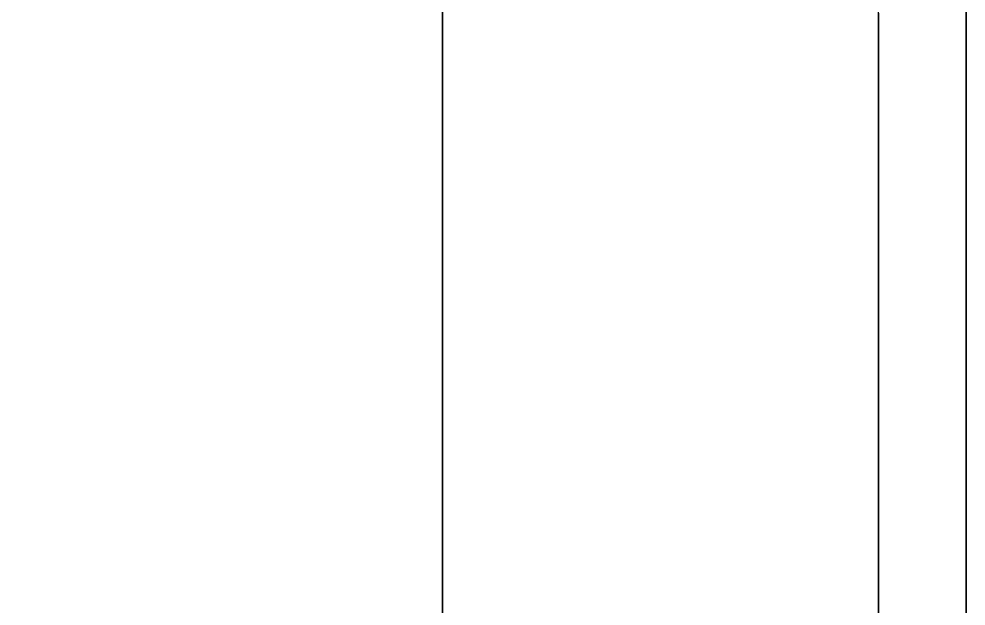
# Model space of a CAD drawing. Header units: metres. Extents: x 0 to 2800, y 0 to 2000.
# Drawn here: x 146.3 to 288, y 87.9 to 175.7 of the extents above; entities that cross this region are included whole.
import ezdxf

# ---------------------------------------------------------------- set-up
doc = ezdxf.new("R2010")
doc.units = ezdxf.units.M

msp = doc.modelspace()

# ---------------------------------------------------------------- linework, layer by layer
for points in [[(209.68, 52.36), (209.68, 76.17), (209.68, 99.98), (209.68, 123.8), (209.68, 147.61), (209.68, 171.42), (209.68, 195.23), (209.68, 219.04), (209.68, 242.85), (209.68, 266.66), (209.68, 290.47), (209.68, 314.28), (209.68, 338.09), (209.68, 361.9), (209.68, 385.71), (209.68, 409.52), (209.68, 433.33), (209.68, 457.14), (209.68, 480.96), (209.68, 504.77), (209.68, 528.58), (209.68, 552.39), (209.68, 576.2), (209.68, 600.01)], [(209.68, 52.36), (209.68, 76.17), (209.68, 99.98), (209.68, 123.8), (209.68, 147.61), (209.68, 171.42), (209.68, 195.23), (209.68, 219.04), (209.68, 242.85), (209.68, 266.66), (209.68, 290.47), (209.68, 314.28), (209.68, 338.09), (209.68, 361.9), (209.68, 385.71), (209.68, 409.52), (209.68, 433.33), (209.68, 457.14), (209.68, 480.96), (209.68, 504.77), (209.68, 528.58), (209.68, 552.39), (209.68, 576.2), (209.68, 600.01)], [(209.68, 373.41), (209.68, 349.6), (209.68, 325.79), (209.68, 301.98), (209.68, 278.17), (209.68, 254.36), (209.68, 230.55), (209.68, 206.74), (209.68, 182.93), (209.68, 159.12), (209.68, 135.3), (209.68, 111.49), (209.68, 87.68), (209.68, 63.87), (197.38, 52.36), (173.57, 52.36), (149.75, 52.36), (125.94, 52.36), (102.13, 52.36), (78.32, 52.36)], [(209.68, 373.41), (209.68, 349.6), (209.68, 325.79), (209.68, 301.98), (209.68, 278.17), (209.68, 254.36), (209.68, 230.55), (209.68, 206.74), (209.68, 182.93), (209.68, 159.12), (209.68, 135.3), (209.68, 111.49), (209.68, 87.68), (209.68, 63.87), (197.38, 52.36), (173.57, 52.36), (149.75, 52.36), (125.94, 52.36), (102.13, 52.36), (78.32, 52.36)], [(209.68, 52.36), (209.68, 73.52), (209.68, 94.68), (209.68, 115.83), (209.68, 136.99), (209.68, 158.15), (209.68, 179.31), (209.68, 200.46), (209.68, 221.62), (209.68, 242.78), (209.68, 263.93), (209.68, 285.09), (209.68, 306.25), (209.68, 327.4), (209.68, 348.56), (209.68, 369.72)], [(209.68, 369.72), (209.68, 348.56), (209.68, 327.4), (209.68, 306.25), (209.68, 285.09), (209.68, 263.93), (209.68, 242.78), (209.68, 221.62), (209.68, 200.46), (209.68, 179.31), (209.68, 158.15), (209.68, 136.99), (209.68, 115.83), (209.68, 94.68), (209.68, 73.52), (209.68, 52.36)], [(209.68, 52.36), (209.68, 73.52), (209.68, 94.68), (209.68, 115.83), (209.68, 136.99), (209.68, 158.15), (209.68, 179.31), (209.68, 200.46), (209.68, 221.62), (209.68, 242.78), (209.68, 263.93), (209.68, 285.09), (209.68, 306.25), (209.68, 327.4), (209.68, 348.56), (209.68, 369.72)], [(209.68, 369.72), (209.68, 348.56), (209.68, 327.4), (209.68, 306.25), (209.68, 285.09), (209.68, 263.93), (209.68, 242.78), (209.68, 221.62), (209.68, 200.46), (209.68, 179.31), (209.68, 158.15), (209.68, 136.99), (209.68, 115.83), (209.68, 94.68), (209.68, 73.52), (209.68, 52.36)], [(0, 0), (29.09, 0), (58.18, 0), (87.27, 0), (116.36, 0), (145.45, 0), (174.55, 0), (203.64, 0), (232.73, 0), (261.82, 0), (288, 2.91), (288, 32), (288, 61.09), (288, 90.18), (288, 119.27), (288, 148.36), (288, 177.45), (288, 206.55), (288, 235.64), (288, 264.73), (288, 293.82), (288, 322.91), (288, 352)], [(0, 0), (29.09, 0), (58.18, 0), (87.27, 0), (116.36, 0), (145.45, 0), (174.55, 0), (203.64, 0), (232.73, 0), (261.82, 0), (288, 2.91), (288, 32), (288, 61.09), (288, 90.18), (288, 119.27), (288, 148.36), (288, 177.45), (288, 206.55), (288, 235.64), (288, 264.73), (288, 293.82), (288, 322.91), (288, 352)], [(288, 189.09), (288, 160), (288, 130.91), (288, 101.82), (288, 72.73), (288, 43.64), (288, 14.55), (273.45, 0), (244.36, 0), (215.27, 0), (186.18, 0), (157.09, 0), (128, 0), (98.91, 0), (69.82, 0), (40.73, 0), (11.64, 0), (0, 17.45), (0, 46.55), (0, 75.64), (0, 104.73), (0, 133.82), (0, 162.91), (0, 192)], [(288, 189.09), (288, 160), (288, 130.91), (288, 101.82), (288, 72.73), (288, 43.64), (288, 14.55), (273.45, 0), (244.36, 0), (215.27, 0), (186.18, 0), (157.09, 0), (128, 0), (98.91, 0), (69.82, 0), (40.73, 0), (11.64, 0), (0, 17.45), (0, 46.55), (0, 75.64), (0, 104.73), (0, 133.82), (0, 162.91), (0, 192)], [(288, 189.09), (288, 160), (288, 130.91), (288, 101.82), (288, 72.73), (288, 43.64), (288, 14.55), (273.45, 0), (244.36, 0), (215.27, 0), (186.18, 0), (157.09, 0), (128, 0), (98.91, 0), (69.82, 0), (40.73, 0), (11.64, 0), (0, 17.45), (0, 46.55), (0, 75.64), (0, 104.73), (0, 133.82), (0, 162.91), (0, 192)], [(288, 189.09), (288, 160), (288, 130.91), (288, 101.82), (288, 72.73), (288, 43.64), (288, 14.55), (273.45, 0), (244.36, 0), (215.27, 0), (186.18, 0), (157.09, 0), (128, 0), (98.91, 0), (69.82, 0), (40.73, 0), (11.64, 0), (0, 17.45), (0, 46.55), (0, 75.64), (0, 104.73), (0, 133.82), (0, 162.91), (0, 192)], [(288, 191.19), (288, 174.57), (288, 157.94), (288, 141.32), (288, 124.69), (288, 108.07), (288, 91.44), (288, 74.81), (288, 58.19), (288, 41.56), (288, 24.94), (288, 8.31), (279.69, 0), (263.06, 0), (246.44, 0), (229.81, 0), (213.19, 0), (196.56, 0), (179.93, 0), (163.31, 0), (146.68, 0), (130.06, 0)], [(288, 191.19), (288, 174.57), (288, 157.94), (288, 141.32), (288, 124.69), (288, 108.07), (288, 91.44), (288, 74.81), (288, 58.19), (288, 41.56), (288, 24.94), (288, 8.31), (279.69, 0), (263.06, 0), (246.44, 0), (229.81, 0), (213.19, 0), (196.56, 0), (179.93, 0), (163.31, 0), (146.68, 0), (130.06, 0)], [(288, 191.19), (288, 174.57), (288, 157.94), (288, 141.32), (288, 124.69), (288, 108.07), (288, 91.44), (288, 74.81), (288, 58.19), (288, 41.56), (288, 24.94), (288, 8.31), (279.69, 0), (263.06, 0), (246.44, 0), (229.81, 0), (213.19, 0), (196.56, 0), (179.93, 0), (163.31, 0), (146.68, 0), (130.06, 0)], [(288, 191.19), (288, 174.57), (288, 157.94), (288, 141.32), (288, 124.69), (288, 108.07), (288, 91.44), (288, 74.81), (288, 58.19), (288, 41.56), (288, 24.94), (288, 8.31), (279.69, 0), (263.06, 0), (246.44, 0), (229.81, 0), (213.19, 0), (196.56, 0), (179.93, 0), (163.31, 0), (146.68, 0), (130.06, 0)], [(131.33, 24.32), (146.44, 24.32), (161.55, 24.32), (176.67, 24.32), (191.78, 24.32), (206.9, 24.32), (222.01, 24.32), (237.12, 24.32), (252.24, 24.32), (267.35, 24.32), (274.91, 31.87), (274.91, 46.99), (274.91, 62.1), (274.91, 77.22), (274.91, 92.33), (274.91, 107.44), (274.91, 122.56), (274.91, 137.67), (274.91, 152.79), (274.91, 167.9), (274.91, 183.01)], [(131.33, 24.32), (146.44, 24.32), (161.55, 24.32), (176.67, 24.32), (191.78, 24.32), (206.9, 24.32), (222.01, 24.32), (237.12, 24.32), (252.24, 24.32), (267.35, 24.32), (274.91, 31.87), (274.91, 46.99), (274.91, 62.1), (274.91, 77.22), (274.91, 92.33), (274.91, 107.44), (274.91, 122.56), (274.91, 137.67), (274.91, 152.79), (274.91, 167.9), (274.91, 183.01)], [(131.33, 24.32), (146.44, 24.32), (161.55, 24.32), (176.67, 24.32), (191.78, 24.32), (206.9, 24.32), (222.01, 24.32), (237.12, 24.32), (252.24, 24.32), (267.35, 24.32), (274.91, 31.87), (274.91, 46.99), (274.91, 62.1), (274.91, 77.22), (274.91, 92.33), (274.91, 107.44), (274.91, 122.56), (274.91, 137.67), (274.91, 152.79), (274.91, 167.9), (274.91, 183.01)], [(131.33, 24.32), (146.44, 24.32), (161.55, 24.32), (176.67, 24.32), (191.78, 24.32), (206.9, 24.32), (222.01, 24.32), (237.12, 24.32), (252.24, 24.32), (267.35, 24.32), (274.91, 31.87), (274.91, 46.99), (274.91, 62.1), (274.91, 77.22), (274.91, 92.33), (274.91, 107.44), (274.91, 122.56), (274.91, 137.67), (274.91, 152.79), (274.91, 167.9), (274.91, 183.01)], [(133, 0), (149.63, 0), (166.25, 0), (182.88, 0), (199.51, 0), (216.13, 0), (232.76, 0), (249.38, 0), (266.01, 0), (282.63, 0), (288, 11.26), (288, 27.88), (288, 44.51), (288, 61.13), (288, 77.76), (288, 94.39), (288, 111.01), (288, 127.64), (288, 144.26), (288, 160.89), (288, 177.51)], [(133, 0), (149.63, 0), (166.25, 0), (182.88, 0), (199.51, 0), (216.13, 0), (232.76, 0), (249.38, 0), (266.01, 0), (282.63, 0), (288, 11.26), (288, 27.88), (288, 44.51), (288, 61.13), (288, 77.76), (288, 94.39), (288, 111.01), (288, 127.64), (288, 144.26), (288, 160.89), (288, 177.51)], [(274.91, 176.6), (274.91, 166.78), (274.91, 156.95), (274.91, 147.13), (274.91, 137.3), (274.91, 127.48), (274.91, 117.65), (274.91, 107.83), (274.91, 98), (274.91, 88.18), (274.91, 78.35)], [(274.91, 78.35), (274.91, 88.18), (274.91, 98), (274.91, 107.83), (274.91, 117.65), (274.91, 127.48), (274.91, 137.3), (274.91, 147.13), (274.91, 156.95), (274.91, 166.78), (274.91, 176.6)], [(274.91, 176.6), (274.91, 166.78), (274.91, 156.95), (274.91, 147.13), (274.91, 137.3), (274.91, 127.48), (274.91, 117.65), (274.91, 107.83), (274.91, 98), (274.91, 88.18), (274.91, 78.35)], [(274.91, 78.35), (274.91, 88.18), (274.91, 98), (274.91, 107.83), (274.91, 117.65), (274.91, 127.48), (274.91, 137.3), (274.91, 147.13), (274.91, 156.95), (274.91, 166.78), (274.91, 176.6)]]:
    msp.add_lwpolyline(points)

doc.saveas('drawing.dxf')
